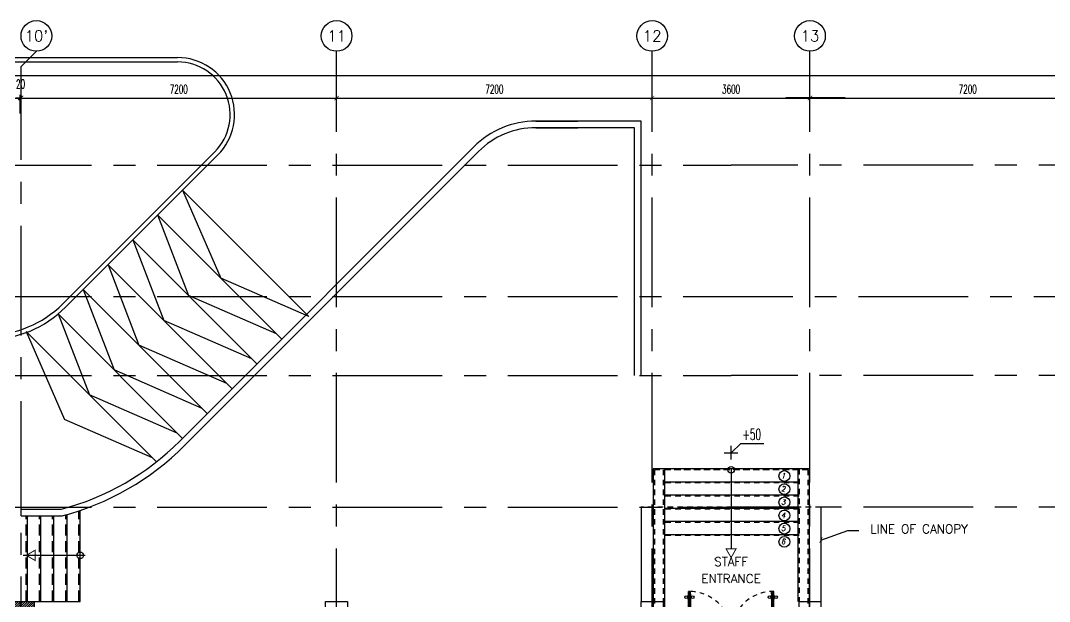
# Model space of a CAD drawing. Extents: x -0.4 to 91.7, y -13.9 to 77.4.
# Drawn here: x 53.23 to 76.7, y 64.12 to 77.36 of the extents above; entities that cross this region are included whole.
import ezdxf
from ezdxf.enums import TextEntityAlignment as Align

# ---------------------------------------------------------------- set-up
doc = ezdxf.new("R2010")
doc.units = 0
doc.header["$MEASUREMENT"] = 0
doc.header["$PDMODE"] = 3
doc.header["$PDSIZE"] = 0.1
for name, pattern in [('CENTERX2', [4, 2.5, -0.5, 0.5, -0.5]), ('HIDDEN', [0.375, 0.25, -0.125]), ('HIDDEN2', [0.1875, 0.125, -0.0625])]:
    doc.linetypes.add(name, pattern=pattern)
doc.layers.get('0').update_dxf_attribs({"color": 11, "linetype": 'CONTINUOUS'})
doc.layers.get('DEFPOINTS').update_dxf_attribs({"color": 11, "linetype": 'CONTINUOUS'})
for name, color, linetype in [('AX', 11, 'CONTINUOUS'), ('AX-CR', 11, 'CONTINUOUS'), ('AX-DIM', 11, 'CONTINUOUS'), ('AX-TXT', 11, 'CONTINUOUS'), ('AXES', 11, 'CENTERX2'), ('CANOPY-LN', 11, 'CONTINUOUS'), ('COL', 11, 'CONTINUOUS'), ('CURB', 11, 'CONTINUOUS'), ('DOOR', 11, 'CONTINUOUS'), ('HAT', 11, 'CONTINUOUS'), ('RD-ELEV', 11, 'CONTINUOUS'), ('RM-NAME', 11, 'CONTINUOUS'), ('SHAFT', 11, 'CONTINUOUS'), ('SLOPE', 11, 'CONTINUOUS'), ('Step', 11, 'CONTINUOUS'), ('STR', 11, 'CONTINUOUS'), ('WALL', 11, 'CONTINUOUS')]:
    doc.layers.add(name, color=color, linetype=linetype)
doc.styles.add('ROMANS', font='ROMANS.shx', dxfattribs={"width": 0.6})
doc.styles.add('S-077', font='simplex.shx', dxfattribs={"width": 0.8})
doc.dimstyles.new('STANDARD in', dxfattribs={"dimtxt": 0.2, "dimasz": 0.1, "dimexe": 0.07, "dimexo": 0.05, "dimgap": 0.1, "dimtad": 1, "dimdec": 0, "dimlfac": 1000, "dimzin": 0, "dimdsep": 46, "dimtxsty": 'ROMANS', "dimblk": 'ARCHTICK', "dimcen": 0.05, "dimdle": 0.05, "dimclrd": 7, "dimclre": 7, "dimclrt": 2, "dimadec": 0, "dimazin": 0, "dimtfac": 1, "dimtdec": 0, "dimtmove": 2, "dimatfit": 3, "dimldrblk": 'ARCHTICK', "dimfxl": 0, "dimtolj": 1, "dimtzin": 0, "dimarcsym": 0})

# ---------------------------------------------------------------- blocks, each defined once
blk = doc.blocks.new('_ARCHTICK')
at = {"color": 0, "linetype": 'ByBlock', "const_width": 0.15}
blk.add_lwpolyline([(-0.5, -0.5), (0.5, 0.5)], dxfattribs=at)
blk = doc.blocks.new('*D173')
at = {"layer": 'AX-DIM', "color": 7, "linetype": 'ByBlock', "lineweight": -2}
for p, q in [((71.191, 75.598), (78.491, 75.598)), ((71.241, 75.248), (71.241, 75.668)), ((78.441, 75.248), (78.441, 75.668))]:
    blk.add_line(p, q, dxfattribs=at)
at = {"layer": 'DEFPOINTS', "color": 0, "linetype": 'ByBlock'}
for p in [(78.441, 75.598), (71.241, 75.198), (78.441, 75.198)]:
    blk.add_point(p, dxfattribs=at)
at = {"layer": 'AX-DIM', "color": 7, "linetype": 'ByBlock', "lineweight": -2, "xscale": 0.1, "yscale": 0.1, "zscale": 0.1, "rotation": 180}
blk.add_blockref('_ARCHTICK', (71.241, 75.598), dxfattribs=at)
at = {"layer": 'AX-DIM', "color": 7, "linetype": 'ByBlock', "lineweight": -2, "xscale": 0.1, "yscale": 0.1, "zscale": 0.1}
blk.add_blockref('_ARCHTICK', (78.441, 75.598), dxfattribs=at)
at = {"layer": 'AX-DIM', "color": 2, "linetype": 'ByBlock', "insert": (74.841, 75.798), "char_height": 0.2, "attachment_point": 5, "style": 'ROMANS'}
blk.add_mtext('\\A1;7200', dxfattribs=at)
blk = doc.blocks.new('A$C010A25D0')
at = {"layer": 'DOOR', "color": 0, "linetype": 'ByBlock'}
for p, q in [((0, 2031), (0, 1981)), ((0, 1981), (0, 2031)), ((50, 2031), (0, 2031)), ((50, 1981), (0, 1981)), ((30, 2014), (30, 1998)), ((50, 2014), (30, 2014)), ((50, 1998), (30, 1998)), ((50, 2031), (50, 2014)), ((50, 1998), (50, 1981)), ((83, 2031), (83, 2038)), ((173, 2038), (83, 2038)), ((83, 1981), (83, 1974)), ((173, 1974), (83, 1974)), ((95, 2038), (95, 2047)), ((95, 2047), (160, 2047)), ((95, 2038), (160, 2038)), ((95, 1974), (95, 1965)), ((95, 1974), (160, 1974)), ((95, 1965), (160, 1965)), ((160, 2038), (160, 2047)), ((160, 1974), (160, 1965)), ((173, 2031), (173, 2038)), ((173, 1981), (173, 1974)), ((950, 2014), (950, 2031)), ((950, 2031), (1000, 2031)), ((970, 2014), (950, 2014)), ((950, 1981), (950, 1998)), ((950, 1998), (970, 1998)), ((1000, 1981), (950, 1981)), ((970, 1998), (970, 2014)), ((1000, 2056), (1000, 2031)), ((1000, 2056), (1150, 2056)), ((1000, 1981), (1000, 2031)), ((1000, 2031), (1050, 2031)), ((1050, 2031), (1050, 2006)), ((1050, 2006), (1150, 2006)), ((1150, 2006), (1150, 2056)), ((50, 131), (0, 131)), ((0, 131), (0, 81)), ((0, 81), (0, 131)), ((50, 81), (0, 81)), ((50, 114), (30, 114)), ((30, 98), (30, 114)), ((50, 98), (30, 98)), ((50, 114), (50, 131)), ((50, 81), (50, 98)), ((173, 138), (83, 138)), ((83, 131), (83, 138)), ((83, 81), (83, 74)), ((173, 74), (83, 74)), ((95, 147), (160, 147)), ((95, 138), (95, 147)), ((95, 138), (160, 138)), ((95, 74), (160, 74)), ((95, 74), (95, 65)), ((95, 65), (160, 65)), ((160, 138), (160, 147)), ((160, 74), (160, 65)), ((173, 131), (173, 138)), ((173, 81), (173, 74)), ((1000, 131), (950, 131)), ((950, 131), (950, 114)), ((950, 114), (970, 114)), ((970, 98), (950, 98)), ((950, 98), (950, 81)), ((950, 81), (1000, 81)), ((970, 114), (970, 98)), ((1000, 131), (1000, 81)), ((1000, 56), (1000, 81)), ((1000, 81), (1050, 81)), ((1000, 56), (1150, 56)), ((1050, 81), (1050, 106)), ((1050, 106), (1150, 106)), ((1150, 106), (1150, 56))]:
    blk.add_line(p, q, dxfattribs=at)
at = {"layer": 'DOOR', "linetype": 'ByBlock'}
for p, q in [((950, 2031), (50, 2031)), ((950, 2014), (50, 2014)), ((950, 1998), (50, 1998)), ((50, 1981), (950, 1981)), ((50, 131), (950, 131)), ((950, 114), (50, 114)), ((950, 98), (50, 98)), ((950, 81), (50, 81)), ((1150, 56), (1000, 56))]:
    blk.add_line(p, q, dxfattribs=at)
at = {"layer": 'DOOR', "color": 9, "linetype": 'ByBlock'}
for p, q in [((1150, 2006), (1037, 2056)), ((1150, 2006), (1050, 2019)), ((1150, 2006), (1110, 2056)), ((1150, 106), (1037, 56)), ((1150, 106), (1050, 93)), ((1150, 106), (1110, 56))]:
    blk.add_line(p, q, dxfattribs=at)
at = {"layer": 'DOOR', "color": 0, "linetype": 'ByBlock'}
for centre in [(128, 2079), (128, 1932), (128, 179), (128, 32)]:
    blk.add_circle(centre, 32.4, dxfattribs=at)
at = {"layer": 'DOOR', "linetype": 'HIDDEN', "ltscale": 0.5}
for centre, start, end in [((951, 2006), 178.494, 272.9568), ((951, 106), 87.0432, 181.506)]:
    blk.add_arc(centre, 951, start, end, dxfattribs=at)
at = {"layer": 'DOOR', "color": 9, "linetype": 'ByBlock'}
for centre, radius, start, end in [((1150, 2006), 154, 161.1053, 166.2858), ((1150, 2006), 134, 158.1598, 169.28), ((1150, 2006), 114, 154.0838, 167.3774), ((1150, 2006), 94.4, 148.0182, 180), ((1150, 2006), 74.4, 137.7764, 180), ((1150, 2006), 54.4, 113.2074, 180), ((1150, 2006), 34.4, 90, 180), ((1150, 2006), 14.4, 90, 180), ((1150, 106), 154, 193.7142, 198.8947), ((1150, 106), 134, 190.72, 201.8402), ((1150, 106), 114, 192.6226, 205.9162), ((1150, 106), 94.4, 180, 211.9818), ((1150, 106), 74.4, 180, 222.2236), ((1150, 106), 54.4, 180, 246.7926), ((1150, 106), 34.4, 180, 270), ((1150, 106), 14.4, 180, 270)]:
    blk.add_arc(centre, radius, start, end, dxfattribs=at)
at = {"layer": 'WALL'}
blk.add_line((1000, 56), (1150, 56), dxfattribs=at)
blk = doc.blocks.new('AXU')
at = {"layer": 'AX-CR'}
blk.add_circle((0, 350), 350, dxfattribs=at)
at = {"layer": 'AX-TXT', "style": 'ROMANS'}
blk.add_attdef('AX', text='', height=250, dxfattribs=at).set_placement((0, 350), align=Align.MIDDLE)
blk = doc.blocks.new('*D176')
at = {"layer": 'AX-DIM', "color": 7, "linetype": 'ByBlock', "lineweight": -2}
for p, q in [((48.371, 75.598), (53.271, 75.598)), ((48.421, 75.248), (48.421, 75.668)), ((53.221, 75.248), (53.221, 75.668))]:
    blk.add_line(p, q, dxfattribs=at)
at = {"layer": 'DEFPOINTS', "color": 0, "linetype": 'ByBlock'}
for p in [(53.221, 75.598), (48.421, 75.198), (53.221, 75.198)]:
    blk.add_point(p, dxfattribs=at)
at = {"layer": 'AX-DIM', "color": 7, "linetype": 'ByBlock', "lineweight": -2, "xscale": 0.1, "yscale": 0.1, "zscale": 0.1, "rotation": 180}
blk.add_blockref('_ARCHTICK', (48.421, 75.598), dxfattribs=at)
at = {"layer": 'AX-DIM', "color": 7, "linetype": 'ByBlock', "lineweight": -2, "xscale": 0.1, "yscale": 0.1, "zscale": 0.1}
blk.add_blockref('_ARCHTICK', (53.221, 75.598), dxfattribs=at)
at = {"layer": 'AX-DIM', "color": 2, "linetype": 'ByBlock', "insert": (50.821, 75.798), "char_height": 0.2, "attachment_point": 5, "style": 'ROMANS'}
blk.add_mtext('\\A1;4800', dxfattribs=at)
blk = doc.blocks.new('*D139')
at = {"layer": 'AX-DIM', "color": 7, "lineweight": -2}
for p, q in [((10.901, 76.113), (86.317, 76.113)), ((10.951, 63.985), (10.951, 76.183)), ((86.267, 74.743), (86.267, 76.183))]:
    blk.add_line(p, q, dxfattribs=at)
at = {"layer": 'DEFPOINTS', "color": 0}
for p in [(86.267, 76.113), (86.267, 74.693), (10.951, 63.935)]:
    blk.add_point(p, dxfattribs=at)
at = {"layer": 'AX-DIM', "color": 7, "lineweight": -2, "xscale": 0.1, "yscale": 0.1, "zscale": 0.1, "rotation": 180}
blk.add_blockref('_ARCHTICK', (10.951, 76.113), dxfattribs=at)
at = {"layer": 'AX-DIM', "color": 7, "lineweight": -2, "xscale": 0.1, "yscale": 0.1, "zscale": 0.1}
blk.add_blockref('_ARCHTICK', (86.267, 76.113), dxfattribs=at)
at = {"layer": 'AX-DIM', "color": 2, "insert": (48.609, 76.313), "char_height": 0.2, "attachment_point": 5, "style": 'ROMANS'}
blk.add_mtext('\\A1;75316', dxfattribs=at)
blk = doc.blocks.new('*D200')
at = {"layer": 'AX-DIM', "color": 7, "linetype": 'ByBlock', "lineweight": -2}
for p, q in [((60.391, 75.598), (67.691, 75.598)), ((60.441, 75.248), (60.441, 75.668)), ((67.641, 75.248), (67.641, 75.668))]:
    blk.add_line(p, q, dxfattribs=at)
at = {"layer": 'DEFPOINTS', "color": 0, "linetype": 'ByBlock'}
for p in [(67.641, 75.598), (60.441, 75.198), (67.641, 75.198)]:
    blk.add_point(p, dxfattribs=at)
at = {"layer": 'AX-DIM', "color": 7, "linetype": 'ByBlock', "lineweight": -2, "xscale": 0.1, "yscale": 0.1, "zscale": 0.1, "rotation": 180}
blk.add_blockref('_ARCHTICK', (60.441, 75.598), dxfattribs=at)
at = {"layer": 'AX-DIM', "color": 7, "linetype": 'ByBlock', "lineweight": -2, "xscale": 0.1, "yscale": 0.1, "zscale": 0.1}
blk.add_blockref('_ARCHTICK', (67.641, 75.598), dxfattribs=at)
at = {"layer": 'AX-DIM', "color": 2, "linetype": 'ByBlock', "insert": (64.041, 75.798), "char_height": 0.2, "attachment_point": 5, "style": 'ROMANS'}
blk.add_mtext('\\A1;7200', dxfattribs=at)
blk = doc.blocks.new('*D201')
at = {"layer": 'AX-DIM', "color": 7, "linetype": 'ByBlock', "lineweight": -2}
for p, q in [((53.191, 75.598), (60.491, 75.598)), ((53.241, 75.248), (53.241, 75.668)), ((60.441, 75.248), (60.441, 75.668))]:
    blk.add_line(p, q, dxfattribs=at)
at = {"layer": 'DEFPOINTS', "color": 0, "linetype": 'ByBlock'}
for p in [(60.441, 75.598), (53.241, 75.198), (60.441, 75.198)]:
    blk.add_point(p, dxfattribs=at)
at = {"layer": 'AX-DIM', "color": 7, "linetype": 'ByBlock', "lineweight": -2, "xscale": 0.1, "yscale": 0.1, "zscale": 0.1, "rotation": 180}
blk.add_blockref('_ARCHTICK', (53.241, 75.598), dxfattribs=at)
at = {"layer": 'AX-DIM', "color": 7, "linetype": 'ByBlock', "lineweight": -2, "xscale": 0.1, "yscale": 0.1, "zscale": 0.1}
blk.add_blockref('_ARCHTICK', (60.441, 75.598), dxfattribs=at)
at = {"layer": 'AX-DIM', "color": 2, "linetype": 'ByBlock', "insert": (56.841, 75.798), "char_height": 0.2, "attachment_point": 5, "style": 'ROMANS'}
blk.add_mtext('\\A1;7200', dxfattribs=at)
blk = doc.blocks.new('*D202')
at = {"layer": 'AX-DIM', "color": 7, "lineweight": -2}
for p, q in [((53.221, 75.598), (53.121, 75.598)), ((53.221, 75.248), (53.221, 75.668)), ((53.221, 75.598), (53.241, 75.598)), ((53.241, 75.248), (53.241, 75.668)), ((53.241, 75.598), (53.341, 75.598))]:
    blk.add_line(p, q, dxfattribs=at)
at = {"layer": 'DEFPOINTS', "color": 0}
for p in [(53.241, 75.598), (53.221, 75.198), (53.241, 75.198)]:
    blk.add_point(p, dxfattribs=at)
at = {"layer": 'AX-DIM', "color": 7, "lineweight": -2, "xscale": 0.1, "yscale": 0.1, "zscale": 0.1}
blk.add_blockref('_ARCHTICK', (53.221, 75.598), dxfattribs=at)
at = {"layer": 'AX-DIM', "color": 7, "lineweight": -2, "xscale": 0.1, "yscale": 0.1, "zscale": 0.1, "rotation": 180}
blk.add_blockref('_ARCHTICK', (53.241, 75.598), dxfattribs=at)
at = {"layer": 'AX-DIM', "color": 2, "insert": (53.231, 75.918), "char_height": 0.2, "attachment_point": 5, "style": 'ROMANS'}
blk.add_mtext('\\A1;20', dxfattribs=at)
blk = doc.blocks.new('*D203')
at = {"layer": 'AX-DIM', "color": 7, "linetype": 'ByBlock', "lineweight": -2}
for p, q in [((67.591, 75.598), (71.291, 75.598)), ((67.641, 75.248), (67.641, 75.668)), ((71.241, 75.248), (71.241, 75.668))]:
    blk.add_line(p, q, dxfattribs=at)
at = {"layer": 'DEFPOINTS', "color": 0, "linetype": 'ByBlock'}
for p in [(71.241, 75.598), (67.641, 75.198), (71.241, 75.198)]:
    blk.add_point(p, dxfattribs=at)
at = {"layer": 'AX-DIM', "color": 7, "linetype": 'ByBlock', "lineweight": -2, "xscale": 0.1, "yscale": 0.1, "zscale": 0.1, "rotation": 180}
blk.add_blockref('_ARCHTICK', (67.641, 75.598), dxfattribs=at)
at = {"layer": 'AX-DIM', "color": 7, "linetype": 'ByBlock', "lineweight": -2, "xscale": 0.1, "yscale": 0.1, "zscale": 0.1}
blk.add_blockref('_ARCHTICK', (71.241, 75.598), dxfattribs=at)
at = {"layer": 'AX-DIM', "color": 2, "linetype": 'ByBlock', "insert": (69.441, 75.798), "char_height": 0.2, "attachment_point": 5, "style": 'ROMANS'}
blk.add_mtext('\\A1;3600', dxfattribs=at)
blk = doc.blocks.new('T&B')
at = {"layer": 'RD-ELEV', "color": 30}
for p, q in [((-336, 0), (336, 0)), ((0, -336), (0, 336))]:
    blk.add_line(p, q, dxfattribs=at)
blk = doc.blocks.new('C-300')
at = {"layer": 'HAT', "linetype": 'ByBlock', "ltscale": 0.3}
h = blk.add_hatch(dxfattribs=at)
h.set_pattern_fill('ANSI31', color=8, scale=300, style=0)
h.set_pattern_definition([(45, (-258496.182, -82361.005), (-26.5165043, 26.5165043), [])])
h.paths.add_polyline_path([(300, 500), (0, 500), (0, 250), (300, 250)])
h.paths.add_polyline_path([(300, 250), (0, 250), (0, 0), (300, 0)])
at = {"layer": 'COL'}
blk.add_lwpolyline([(0, 500), (300, 500), (300, 0), (0, 0)], close=True, dxfattribs=at)
blk = doc.blocks.new('C-300A')
at = {"layer": 'SHAFT', "color": 6, "linetype": 'ByBlock', "ltscale": 0.3}
for p in [(-300, 0), (20, 0)]:
    blk.add_blockref('C-300', p, dxfattribs=at)

msp = doc.modelspace()

# ---------------------------------------------------------------- linework, layer by layer
at = {"layer": 'AX-DIM'}
msp.add_line((72.0435, 75.5984), (70.6869, 75.5984), dxfattribs=at)
at = {"layer": 'AXES'}
for p, q in [((53.2414, 76.3132), (53.5914, 76.6632)), ((60.4414, -13.1715), (60.4414, 76.6632)), ((67.6414, -13.1715), (67.6414, 76.6632)), ((71.2414, -13.1715), (71.2414, 76.6632)), ((53.2414, -1.8143), (53.2414, 76.3132)), ((0.35, 74.07), (69.4414, 74.07)), ((90.9611, 74.07), (69.4414, 74.07)), ((0.35, 71.07), (90.9611, 71.07)), ((0.35, 69.27), (69.4414, 69.27)), ((90.9611, 69.27), (69.4414, 69.27)), ((0.35, 66.27), (69.4414, 66.27)), ((90.9611, 66.27), (69.4414, 66.27))]:
    msp.add_line(p, q, dxfattribs=at)
at = {"layer": 'CANOPY-LN', "linetype": 'HIDDEN2'}
for p, q in [((67.3914, 66.27), (67.3914, 64.12)), ((71.4914, 66.27), (67.3914, 66.27)), ((71.4914, 66.27), (71.4914, 64.12))]:
    msp.add_line(p, q, dxfattribs=at)
at = {"layer": 'COL'}
for points in [[(60.1914, 63.62), (60.1914, 64.12), (60.6914, 64.12), (60.6914, 63.62)], [(67.3914, 63.62), (67.3914, 64.12), (67.8914, 64.12), (67.8914, 63.62)], [(70.9914, 63.62), (70.9914, 64.12), (71.4914, 64.12), (71.4914, 63.62)]]:
    msp.add_lwpolyline(points, close=True, dxfattribs=at)
at = {"layer": 'CURB'}
for p, q in [((40.0299, 76.52), (56.813, 76.52)), ((40.0299, 76.42), (56.813, 76.42)), ((64.9858, 75.07), (65.9486, 75.07)), ((67.3914, 75.07), (64.9858, 75.07)), ((64.9858, 74.92), (65.9486, 74.92)), ((67.2414, 74.92), (64.9858, 74.92)), ((67.2414, 69.27), (67.2414, 74.92)), ((67.3914, 69.27), (67.3914, 75.07)), ((56.8647, 67.7774), (63.5715, 74.4842)), ((63.1573, 74.07), (63.5715, 74.4842)), ((54.187, 70.8979), (57.6903, 74.4012)), ((54.2577, 70.8272), (57.7622, 74.3317)), ((56.9708, 67.6713), (63.6776, 74.3781))]:
    msp.add_line(p, q, dxfattribs=at)
for centre, radius, start, end in [((56.813, 75.22), 1.3, 315, 90), ((56.813, 75.22), 1.2, 315, 90), ((64.9858, 73.07), 2, 90, 135), ((64.9858, 73.07), 1.85, 90, 135), ((52.4899, 72.595), 2.4, 270, 315), ((52.4899, 72.595), 2.5, 270, 315), ((52.6221, 72.02), 6, 284.83511, 315), ((52.6221, 72.02), 6.15, 284.6521, 315)]:
    msp.add_arc(centre, radius, start, end, dxfattribs=at)
at = {"layer": 'RM-NAME'}
for p, q in [((67.3914, 66.27), (67.3914, 64.12)), ((71.4914, 66.27), (71.4914, 64.12))]:
    msp.add_line(p, q, dxfattribs=at)
at = {"layer": 'SLOPE'}
for p, q in [((56.9255, 73.4951), (59.807, 70.6136)), ((56.9255, 73.4951), (57.8006, 71.4887)), ((56.354, 72.9352), (59.1883, 70.101)), ((56.354, 72.9352), (57.064, 71.0938)), ((55.7942, 72.3637), (58.6226, 69.5353)), ((55.7942, 72.3637), (56.4984, 70.5282)), ((55.2285, 71.798), (55.9327, 69.9625)), ((55.2285, 71.798), (58.0569, 68.9696)), ((59.807, 70.6136), (57.8006, 71.4887)), ((54.6628, 71.2323), (55.367, 69.3968)), ((54.6628, 71.2323), (57.4912, 68.4039)), ((59.0705, 70.2188), (57.064, 71.0938)), ((54.0898, 70.6739), (54.8013, 68.8311)), ((54.0898, 70.6739), (56.9255, 67.8382)), ((58.5048, 69.6531), (56.4984, 70.5282)), ((53.3606, 70.2718), (56.3297, 67.3027)), ((53.3606, 70.2718), (54.2356, 68.2654)), ((57.9391, 69.0874), (55.9327, 69.9625)), ((57.3734, 68.5217), (55.367, 69.3968)), ((56.8077, 67.9561), (54.8013, 68.8311)), ((56.242, 67.3904), (54.2356, 68.2654))]:
    msp.add_line(p, q, dxfattribs=at)
at = {"layer": 'Step'}
for p, q in [((53.2414, 66.22), (54.1583, 66.22)), ((53.2414, 66.07), (53.2414, 66.22)), ((54.5914, 64.12), (54.5914, 66.1939)), ((53.2414, 66.07), (54.1777, 66.07)), ((53.3914, 64.12), (53.3914, 66.07)), ((53.6914, 64.12), (53.6914, 66.07)), ((53.9914, 64.12), (53.9914, 66.07)), ((54.2914, 64.12), (54.2914, 66.1009)), ((53.3914, 64.12), (54.5914, 64.12))]:
    msp.add_line(p, q, dxfattribs=at)
at = {"layer": 'Step', "linetype": 'HIDDEN'}
for p, q in [((53.3614, 64.12), (53.3614, 66.07)), ((53.6614, 64.12), (53.6614, 66.07)), ((53.9614, 64.12), (53.9614, 66.07)), ((54.2614, 64.12), (54.2614, 66.0925)), ((54.5614, 64.12), (54.5614, 66.1838))]:
    msp.add_line(p, q, dxfattribs=at)
at = {"layer": 'STR'}
for p, q in [((67.6614, 67.14), (67.6614, 63.92)), ((71.2214, 67.14), (67.6614, 67.14)), ((67.9214, 67.14), (67.9214, 63.92)), ((70.9914, 67.14), (67.9214, 67.14)), ((69.4414, 67.14), (69.4414, 65.32)), ((70.9614, 67.14), (70.9614, 64.12)), ((71.2214, 67.14), (71.2214, 63.92)), ((70.9914, 66.84), (67.9214, 66.84)), ((70.9914, 66.84), (67.9214, 66.84)), ((70.9914, 66.54), (67.9214, 66.54)), ((70.9914, 66.54), (67.9214, 66.54)), ((70.9914, 66.24), (67.9214, 66.24)), ((70.9914, 66.24), (67.9214, 66.24)), ((70.9914, 65.94), (67.9214, 65.94)), ((70.9914, 65.94), (67.9214, 65.94)), ((70.9914, 65.64), (67.9214, 65.64)), ((70.9914, 65.64), (67.9214, 65.64)), ((54.7078, 65.17), (53.2914, 65.17))]:
    msp.add_line(p, q, dxfattribs=at)
at = {"layer": 'STR', "linetype": 'HIDDEN2'}
for p, q in [((70.9914, 67.14), (70.9914, 64.12)), ((67.6914, 67.12), (67.6914, 63.92)), ((71.1914, 67.12), (67.6914, 67.12)), ((67.8914, 67.12), (67.8914, 64.12)), ((70.9914, 67.12), (67.8914, 67.12)), ((71.1914, 67.12), (71.1914, 63.92)), ((70.9914, 66.82), (67.8914, 66.82)), ((70.9914, 66.82), (67.8914, 66.82)), ((70.9914, 66.52), (67.8914, 66.52)), ((70.9914, 66.52), (67.8914, 66.52)), ((70.9914, 66.22), (67.8914, 66.22)), ((70.9914, 66.22), (67.8914, 66.22)), ((70.9914, 65.92), (67.8914, 65.92)), ((70.9914, 65.92), (67.8914, 65.92)), ((70.9914, 65.62), (67.8914, 65.62)), ((70.9914, 65.62), (67.8914, 65.62))]:
    msp.add_line(p, q, dxfattribs=at)
at = {"layer": 'STR', "const_width": 0.0215}
for points in [[(53.5613, 65.2855), (53.5613, 65.0545), (53.3613, 65.17)], [(53.5613, 65.2855), (53.5613, 65.0545), (53.3613, 65.17)], [(53.5613, 65.2855), (53.5613, 65.0545), (53.3613, 65.17)], [(53.5613, 65.2855), (53.5613, 65.0545), (53.3613, 65.17)], [(69.5569, 65.32), (69.326, 65.32), (69.4414, 65.12)], [(69.5569, 65.32), (69.326, 65.32), (69.4414, 65.12)], [(69.5569, 65.32), (69.326, 65.32), (69.4414, 65.12)], [(69.5569, 65.32), (69.326, 65.32), (69.4414, 65.12)]]:
    msp.add_lwpolyline(points, close=True, dxfattribs=at)
at = {"layer": 'STR'}
for centre in [(69.4414, 67.12), (69.4414, 67.12), (54.5914, 65.17), (54.5914, 65.17)]:
    msp.add_circle(centre, 0.075, dxfattribs=at)
at = {"layer": 'STR', "color": 11}
for centre in [(70.6572, 66.9793), (70.6572, 66.6792), (70.6572, 66.3792), (70.6572, 66.0793), (70.6572, 65.7792), (70.6572, 65.4792)]:
    msp.add_circle(centre, 0.1232, dxfattribs=at)

# ---------------------------------------------------------------- block references
at = {"layer": 'AX', "xscale": 0.001000000047497451, "yscale": 0.0009999999892897904, "zscale": 0.001}
for p, values in [((53.5914, 76.6632), {'AX': "10'"}), ((60.4414, 76.6632), {'AX': '11'}), ((67.6414, 76.6632), {'AX': '12'}), ((67.6414, 76.6632), {'AX': '12'}), ((71.2414, 76.6632), {'AX': '13'}), ((71.2414, 76.6632), {'AX': '13'})]:
    msp.add_blockref('AXU', p, dxfattribs=at).add_auto_attribs(values)
at = {"layer": 'AXES', "xscale": 0.001000000047497451, "yscale": 0.0009999999892897904, "zscale": 0.001}
for p, values in [((67.6414, 76.6632), {'AX': '12'}), ((67.6414, 76.6632), {'AX': '12'}), ((71.2414, 76.6632), {'AX': '13'}), ((71.2414, 76.6632), {'AX': '13'})]:
    msp.add_blockref('AXU', p, dxfattribs=at).add_auto_attribs(values)
at = {"layer": 'COL', "linetype": 'ByBlock', "xscale": 0.001000000047497451, "yscale": 0.0009999999892897904, "zscale": 0.001}
msp.add_blockref('C-300A', (53.2214, 63.62), dxfattribs=at)
at = {"layer": 'DOOR', "color": 0, "xscale": 0.0009999999892897904, "yscale": 0.0009999999892897904, "zscale": 0.001, "rotation": 270}
msp.add_blockref('A$C010A25D0', (68.3855, 64.3453), dxfattribs=at)
at = {"layer": 'RD-ELEV', "xscale": 0.0004642525454983115, "yscale": 0.0004642525454983115, "zscale": 0.000464252552}
msp.add_blockref('T&B', (69.4414, 67.509), dxfattribs=at)

# ---------------------------------------------------------------- texts
at = {"layer": 'CANOPY-LN', "color": 4, "style": 'ROMANS'}
msp.add_text('LINE OF CANOPY', height=0.2, dxfattribs=at).set_placement((73.7305, 65.7722), align=Align.MIDDLE)
at = {"layer": 'RD-ELEV', "color": 3, "style": 'S-077', "width": 0.6}
msp.add_text('+50', height=0.25, dxfattribs=at).set_placement((69.7023, 67.8019))
at = {"layer": 'RM-NAME', "style": 'ROMANS'}
for s, p in [('STAFF', (69.4414, 65.0257)), ('ENTRANCE', (69.4414, 64.6401))]:
    msp.add_text(s, height=0.2, dxfattribs=at).set_placement(p, align=Align.MIDDLE)
at = {"layer": 'STR', "color": 9, "style": 'ROMANS', "width": 0.8}
for s, p in [('1', (70.6442, 66.9857)), ('2', (70.6442, 66.6857)), ('3', (70.6442, 66.3856)), ('4', (70.6442, 66.0857)), ('5', (70.6442, 65.7857)), ('6', (70.6442, 65.4856))]:
    msp.add_text(s, height=0.125, rotation=345, dxfattribs=at).set_placement(p, align=Align.MIDDLE)

# ---------------------------------------------------------------- dimensions: what is measured, and where the dimension line sits
at = {"layer": 'AX-DIM'}
for base, p1, p2, picture, middle in [((86.2675, 76.113), (10.9514, 63.9346), (86.2675, 74.6929), '*D139', (48.6094, 76.313)), ((53.2414, 75.5984), (53.2214, 75.1984), (53.2414, 75.1984), '*D202', (53.2314, 75.9184))]:
    dim = msp.add_linear_dim(base=base, p1=p1, p2=p2, dimstyle='STANDARD in', dxfattribs=at)
    dim.commit()
    dim.dimension.update_dxf_attribs({"geometry": picture, "text_midpoint": middle})
at = {"layer": 'AX-DIM', "color": 1, "linetype": 'ByBlock'}
for base, p1, p2, picture, middle in [((53.2214, 75.5984), (48.4214, 75.1984), (53.2214, 75.1984), '*D176', (50.8214, 75.7984)), ((60.4414, 75.5984), (53.2414, 75.1984), (60.4414, 75.1984), '*D201', (56.8414, 75.7984)), ((67.6414, 75.5984), (60.4414, 75.1984), (67.6414, 75.1984), '*D200', (64.0414, 75.7984)), ((71.2414, 75.5984), (67.6414, 75.1984), (71.2414, 75.1984), '*D203', (69.4414, 75.7984)), ((78.4414, 75.5984), (71.2414, 75.1984), (78.4414, 75.1984), '*D173', (74.8414, 75.7984))]:
    dim = msp.add_linear_dim(base=base, p1=p1, p2=p2, dimstyle='STANDARD in', dxfattribs=at)
    dim.commit()
    dim.dimension.update_dxf_attribs({"geometry": picture, "text_midpoint": middle})

# ---------------------------------------------------------------- leaders
at = {"layer": 'CANOPY-LN', "color": 11}
msp.add_leader([(71.4914, 65.5183), (72.1063, 65.7342), (72.3562, 65.7344)], dimstyle='STANDARD in', dxfattribs=at)
at = {"layer": 'RD-ELEV', "color": 9}
msp.add_leader([(69.4414, 67.509), (69.6633, 67.7169), (70.1879, 67.7169)], dimstyle='STANDARD in', dxfattribs=at)

doc.saveas('drawing.dxf')
